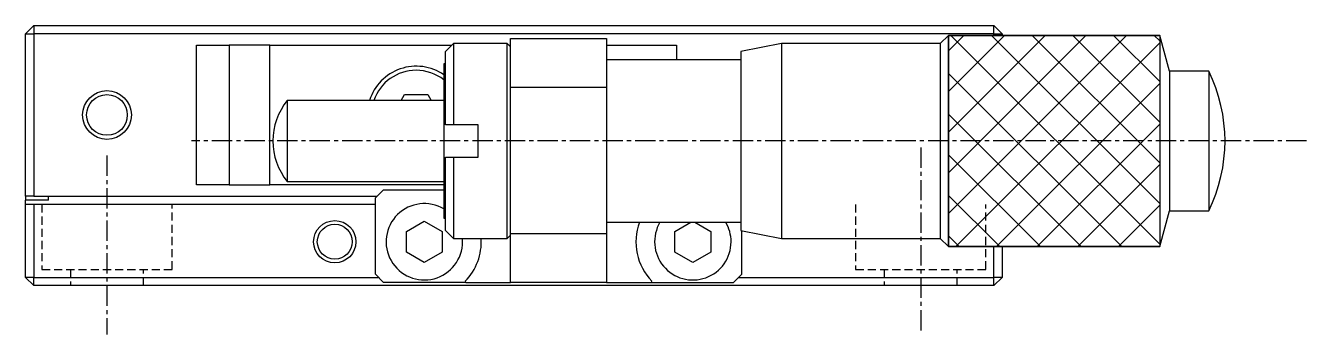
# Model space of a CAD drawing. Extents: x 10 to 331, y 10 to 234.
# Drawn here: x 119.2 to 197.9, y 58 to 77 of the extents above; entities that cross this region are included whole.
import ezdxf

# ---------------------------------------------------------------- set-up
doc = ezdxf.new("R2010")
doc.units = 0
doc.linetypes.add('CENTER', pattern=[2, 1.25, -0.25, 0.25, -0.25])
doc.linetypes.add('DASHED', pattern=[0.75, 0.5, -0.25])
doc.layers.get('0').update_dxf_attribs({"linetype": 'CONTINUOUS'})
doc.layers.add('CENTER', color=1, linetype='CENTER')

msp = doc.modelspace()

# ---------------------------------------------------------------- linework, layer by layer
at = {"color": 7, "linetype": 'CONTINUOUS'}
for p, q in [((119.744926, 77), (119.244926, 76.5)), ((119.244926, 66.5), (119.244926, 76.5)), ((119.244926, 76.5), (119.744926, 76.5)), ((119.744926, 77), (119.744926, 76.5)), ((119.744926, 77), (178.744926, 77)), ((119.744926, 76.5), (119.744926, 66.5)), ((178.744926, 76.5), (119.744926, 76.5)), ((175.944932, 76.399999), (175.44493, 75.899996)), ((175.944932, 76.399999), (188.944933, 76.399999)), ((175.944932, 63.400001), (175.944932, 76.399999)), ((178.744926, 76.5), (178.744926, 77)), ((179.244926, 76.5), (178.744926, 77)), ((178.744926, 76.5), (179.244926, 76.5)), ((178.744926, 76.399999), (178.744926, 76.5)), ((179.244926, 76.5), (179.244926, 76.399999)), ((189.534421, 74.2), (188.944933, 76.399999)), ((188.944933, 76.399999), (188.944933, 63.400001)), ((129.744926, 67.2), (129.744926, 75.8)), ((129.744926, 75.8), (131.744926, 75.8)), ((131.744926, 75.8), (131.744926, 67.2)), ((134.244926, 75.8), (131.744926, 75.8)), ((134.244926, 67.2), (134.244926, 75.8)), ((134.244926, 75.8), (145.444926, 75.8)), ((145.544926, 75.9), (145.044926, 75.4)), ((145.544926, 75.9), (145.544926, 70.9)), ((148.844926, 75.9), (145.544926, 75.9)), ((148.844926, 69.9), (148.844926, 75.9)), ((149.044926, 75.7), (148.844926, 75.9)), ((148.944926, 75.8), (149.044926, 75.8)), ((149.044926, 76.2), (154.944926, 76.2)), ((149.044926, 73.2), (149.044926, 76.2)), ((154.944926, 76.2), (154.944926, 73.2)), ((154.944926, 75.8), (159.244926, 75.8)), ((159.244926, 75.8), (159.244926, 74.9)), ((165.694925, 75.899996), (163.194926, 75.399997)), ((165.694925, 75.899996), (165.694925, 63.900004)), ((175.44493, 75.899996), (165.694925, 75.899996)), ((175.44493, 75.899996), (175.44493, 63.900004)), ((145.044926, 70.9), (145.044926, 75.4)), ((163.194926, 74.9), (154.944926, 74.9)), ((163.194926, 75.399997), (163.194926, 64.400003)), ((144.944926, 74.65), (144.944926, 65.15)), ((145.044926, 74.65), (144.944926, 74.65)), ((189.534421, 74.2), (189.534421, 65.6)), ((191.944932, 74.2), (189.534421, 74.2)), ((191.944932, 74.2), (191.944932, 65.6)), ((149.044926, 64.2), (149.044926, 73.2)), ((154.944926, 73.2), (149.044926, 73.2)), ((154.944926, 73.2), (154.944926, 64.2)), ((142.321163, 72.399996), (142.523238, 72.75)), ((142.523238, 72.75), (143.966614, 72.75)), ((143.966614, 72.75), (144.168689, 72.399996)), ((135.322435, 72.399996), (135.322435, 67.400004)), ((144.944926, 72.399996), (135.322435, 72.399996)), ((145.544926, 70.9), (145.044926, 70.9)), ((147.044926, 70.9), (145.544926, 70.9)), ((147.044926, 68.9), (147.044926, 70.9)), ((148.844926, 63.9), (148.844926, 69.9)), ((145.044926, 64.4), (145.044926, 68.9)), ((145.044926, 68.9), (145.544926, 68.9)), ((145.544926, 68.9), (145.544926, 63.9)), ((145.544926, 68.9), (147.044926, 68.9)), ((131.744926, 67.2), (129.744926, 67.2)), ((131.744926, 67.2), (134.244926, 67.2)), ((144.944926, 67.2), (134.244926, 67.2)), ((135.322435, 67.400004), (144.944926, 67.400004)), ((141.244926, 66.9), (140.744926, 66.4)), ((141.244926, 66.9), (144.944926, 66.9)), ((119.744926, 66.5), (119.244926, 66.5)), ((119.244926, 66.5), (119.244926, 66.25)), ((120.644926, 66.25), (119.244926, 66.25)), ((119.244926, 66), (119.244926, 66.25)), ((119.744926, 66.5), (140.844926, 66.5)), ((120.644926, 66.25), (120.644926, 66.5)), ((140.744926, 61.7), (140.744926, 66.4)), ((119.244926, 61.5), (119.244926, 66)), ((119.744926, 66), (119.244926, 66)), ((119.744926, 66), (119.744926, 61.5)), ((140.744926, 66), (119.744926, 66)), ((188.944933, 63.400001), (189.534421, 65.6)), ((189.534421, 65.6), (191.944932, 65.6)), ((142.644926, 64.335085), (143.744926, 64.970171)), ((143.744926, 64.970171), (144.844926, 64.335085)), ((144.944926, 65.15), (145.044926, 65.15)), ((154.944926, 64.9), (163.194926, 64.9)), ((159.144926, 64.335085), (160.123387, 64.9)), ((160.366465, 64.9), (161.344926, 64.335085)), ((142.644926, 63.064915), (142.644926, 64.335085)), ((144.844926, 64.335085), (144.844926, 63.064915)), ((145.044926, 64.4), (145.544926, 63.9)), ((145.544926, 63.9), (148.844926, 63.9)), ((148.844926, 63.9), (149.044926, 64.1)), ((149.044926, 64.2), (154.944926, 64.2)), ((149.044926, 61.2), (149.044926, 64.2)), ((154.944926, 64.2), (154.944926, 61.2)), ((159.144926, 63.064915), (159.144926, 64.335085)), ((161.344926, 64.335085), (161.344926, 63.064915)), ((163.194926, 64.400003), (165.694925, 63.900004)), ((163.244926, 61.7), (163.244926, 64.390003)), ((165.694925, 63.900004), (175.44493, 63.900004)), ((175.44493, 63.900004), (175.944932, 63.400001)), ((143.744926, 62.429829), (142.644926, 63.064915)), ((144.844926, 63.064915), (143.744926, 62.429829)), ((160.244926, 62.429829), (159.144926, 63.064915)), ((161.344926, 63.064915), (160.244926, 62.429829)), ((188.944933, 63.400001), (175.944932, 63.400001)), ((178.744926, 61.5), (178.744926, 63.400001)), ((179.244926, 63.400001), (179.244926, 61.5)), ((119.744926, 61.5), (119.244926, 61.5)), ((119.744926, 61), (119.244926, 61.5)), ((119.744926, 61.5), (140.944926, 61.5)), ((119.744926, 61), (119.744926, 61.5)), ((140.744926, 61.7), (141.244926, 61.2)), ((162.744926, 61.2), (163.244926, 61.7)), ((163.044926, 61.5), (178.744926, 61.5)), ((178.744926, 61), (178.744926, 61.5)), ((179.244926, 61.5), (178.744926, 61.5)), ((178.744926, 61), (179.244926, 61.5)), ((178.744926, 61), (119.744926, 61)), ((146.292454, 61.2), (141.244926, 61.2)), ((146.263081, 61.269179), (146.292454, 61.2)), ((146.292454, 61.2), (149.044926, 61.2)), ((154.944926, 61.2), (149.044926, 61.2)), ((154.944926, 61.2), (157.697398, 61.2)), ((157.697398, 61.2), (157.726771, 61.269179)), ((157.697398, 61.2), (162.744926, 61.2))]:
    msp.add_line(p, q, dxfattribs=at)
at = {"color": 3, "linetype": 'CONTINUOUS'}
for p, q in [((175.944932, 76.399999), (175.944932, 63.400001)), ((188.944933, 76.399999), (175.944932, 76.399999)), ((175.944932, 75.444932), (176.899999, 76.399999)), ((175.944932, 72.944932), (179.399999, 76.399999)), ((175.944932, 70.444932), (181.899999, 76.399999)), ((175.944932, 67.944932), (184.399999, 76.399999)), ((175.944932, 65.444932), (186.899999, 76.399999)), ((176.100001, 76.399999), (188.944933, 63.555067)), ((178.600001, 76.399999), (188.944933, 66.055067)), ((181.100001, 76.399999), (188.944933, 68.555067)), ((183.600001, 76.399999), (188.944933, 71.055067)), ((186.100001, 76.399999), (188.944933, 73.555067)), ((188.600001, 76.399999), (188.944933, 76.055067)), ((188.944933, 76.399999), (188.944933, 63.400001)), ((176.400001, 63.400001), (188.944933, 75.944933)), ((175.944932, 74.055068), (186.599999, 63.400001)), ((178.900001, 63.400001), (188.944933, 73.444933)), ((175.944932, 71.555068), (184.099999, 63.400001)), ((181.400001, 63.400001), (188.944933, 70.944933)), ((175.944932, 69.055068), (181.599999, 63.400001)), ((183.900001, 63.400001), (188.944933, 68.444933)), ((175.944932, 66.555068), (179.099999, 63.400001)), ((186.400001, 63.400001), (188.944933, 65.944933)), ((175.944932, 64.055068), (176.599999, 63.400001)), ((175.944932, 63.400001), (188.944933, 63.400001)), ((188.900001, 63.400001), (188.944933, 63.444933))]:
    msp.add_line(p, q, dxfattribs=at)
at = {"color": 3, "linetype": 'DASHED'}
for p, q in [((120.244926, 66), (120.244926, 62)), ((128.244926, 62), (128.244926, 66)), ((170.244926, 66), (170.244926, 62)), ((178.244926, 62), (178.244926, 66)), ((120.244926, 62), (128.244926, 62)), ((121.994926, 62), (121.994926, 61)), ((126.494926, 61), (126.494926, 62)), ((170.244926, 62), (178.244926, 62)), ((171.994926, 62), (171.994926, 61)), ((176.494926, 61), (176.494926, 62))]:
    msp.add_line(p, q, dxfattribs=at)
at = {"color": 3, "linetype": 'CONTINUOUS'}
for centre, radius in [((124.244926, 71.5), 1.5), ((138.244926, 63.7), 1.3)]:
    msp.add_circle(centre, radius, dxfattribs=at)
at = {"color": 7, "linetype": 'CONTINUOUS'}
for centre, radius in [((124.244926, 71.5), 1.25), ((138.244926, 63.7), 1.075)]:
    msp.add_circle(centre, radius, dxfattribs=at)
for centre, radius, start, end in [((143.244926, 71.5), 3, 55.481892, 162.542477), ((143.244926, 71.5), 2.75, 90, 160.896764), ((143.244926, 71.5), 2.75, 51.816518, 90), ((183.199932, 69.9), 9.745001, 333.816209, 26.183791), ((138.444931, 69.9), 3.999997, 141.317811, 218.682189), ((143.744926, 63.7), 2.35, 59.293644, 0), ((160.244926, 63.7), 3.5, 159.948957, 223.989014), ((160.244926, 63.7), 2.35, 149.293644, 0), ((160.244926, 63.7), 2.35, 0, 30.706356), ((143.744926, 63.7), 2.35, 0, 4.882142), ((143.744926, 63.7), 3.5, 316.010986, 3.275829)]:
    msp.add_arc(centre, radius, start, end, dxfattribs=at)
at = {"layer": 'CENTER', "color": 1, "linetype": 'CENTER'}
for p, q in [((197.944933, 69.9), (129.444934, 69.9)), ((174.244926, 69.5), (174.244926, 58)), ((124.244926, 69), (124.244926, 58))]:
    msp.add_line(p, q, dxfattribs=at)

doc.saveas('drawing.dxf')
